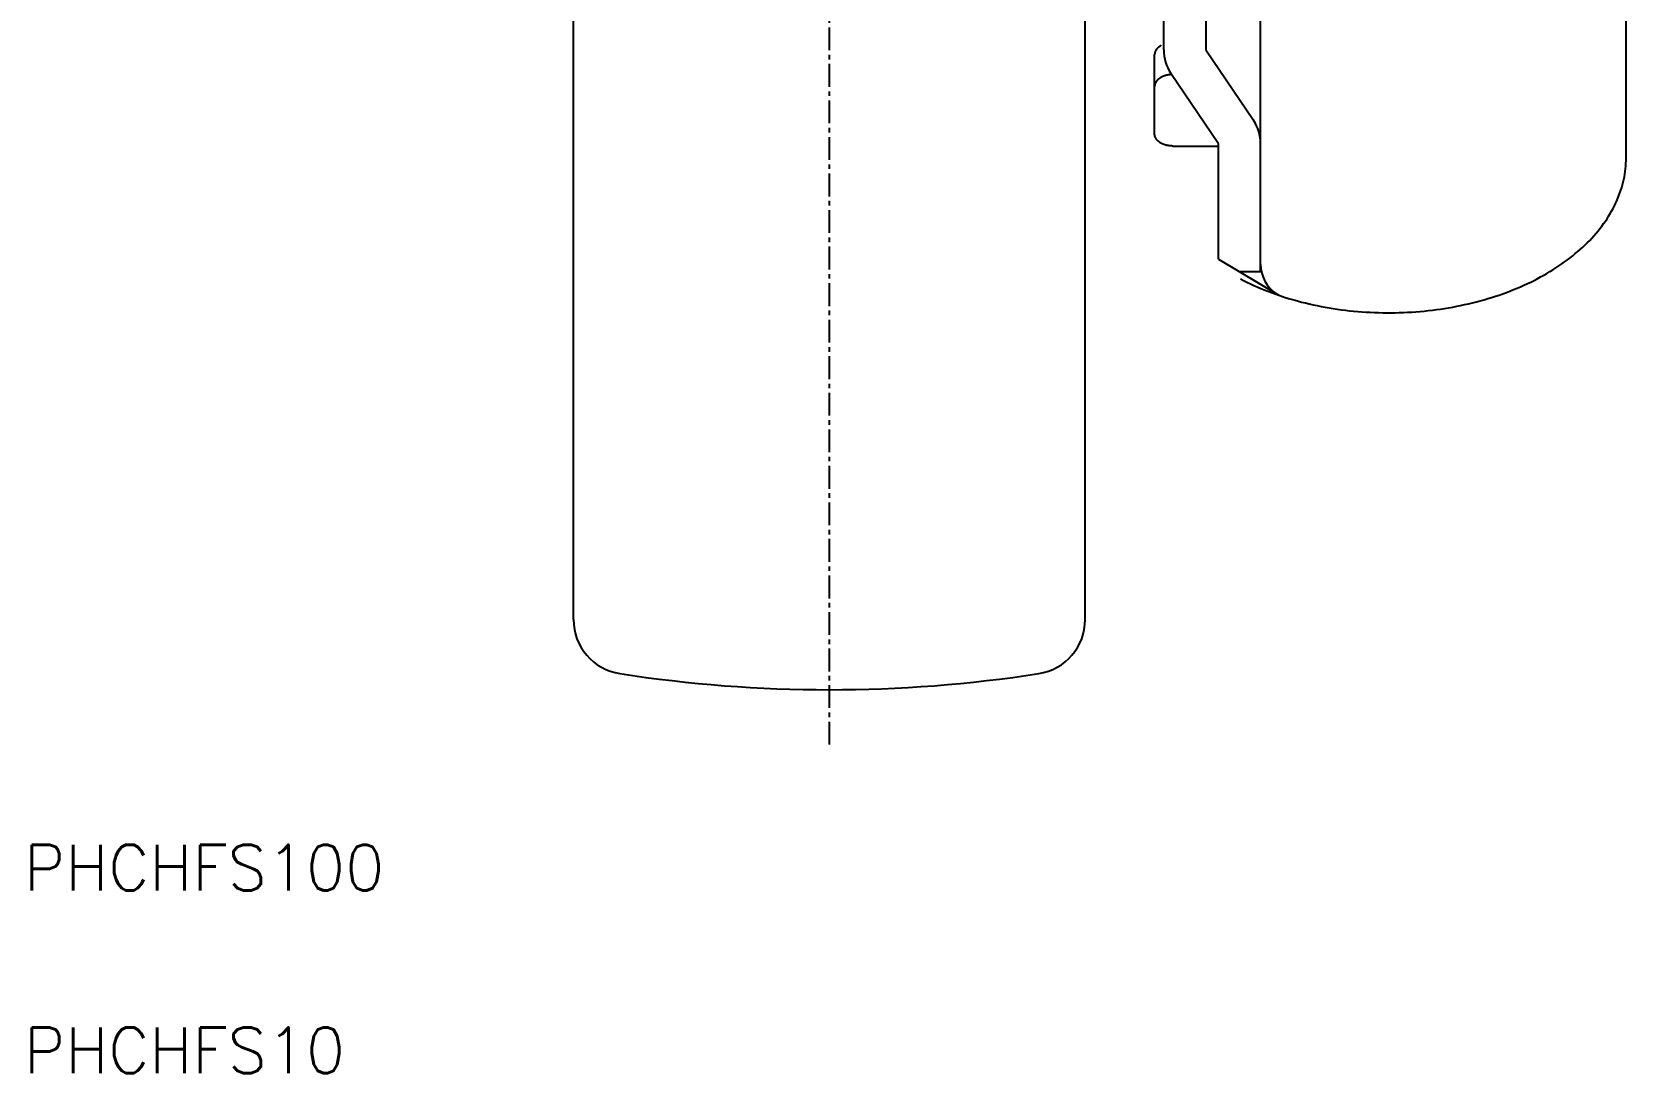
# Model space of a CAD drawing. Extents: x 870 to 1101, y 274 to 562.
# Drawn here: x 870.4 to 957.7, y 273.9 to 330.9 of the extents above; entities that cross this region are included whole.
import ezdxf

# ---------------------------------------------------------------- set-up
doc = ezdxf.new("R2010")
doc.units = 0
doc.linetypes.add('CENTER', pattern=[2, 1.25, -0.25, 0.25, -0.25])
doc.linetypes.add('CENTER2', pattern=[28.575, 19.05, -3.175, 3.175, -3.175])
doc.layers.get('0').update_dxf_attribs({"linetype": 'CONTINUOUS'})
doc.layers.add('CENTER', color=1, linetype='CENTER2')
doc.styles.get("Standard").update_dxf_attribs({"font": 'txt.shx'})

msp = doc.modelspace()

# ---------------------------------------------------------------- linework, layer by layer
at = {"color": 7, "linetype": 'CONTINUOUS'}
for p, q in [((932.351, 329.902), (932.351, 399.127)), ((934.651, 381.76), (934.651, 329.902)), ((900.051, 298.725), (900.051, 344.88)), ((928.051, 298.725), (928.051, 344.88)), ((957.651, 323.986), (957.651, 333.383)), ((937.651, 317.769), (937.651, 333.114)), ((934.651, 329.902), (937.257, 326.046)), ((931.851, 325.29), (931.851, 329.642)), ((935.351, 324.758), (932.746, 328.614)), ((932.851, 324.638), (935.351, 324.638)), ((935.351, 318.442), (935.351, 324.758)), ((935.351, 318.442), (938.651, 316.466)), ((936.475, 317.769), (937.651, 317.769))]:
    msp.add_line(p, q, dxfattribs=at)
for points in [[(932.189, 330.13, 0), (932.184, 330.127, 0), (932.179, 330.124, 0), (932.174, 330.121, 0), (932.169, 330.118, 0), (932.164, 330.115, 0), (932.159, 330.112, 0), (932.155, 330.109, 0), (932.15, 330.106, 0), (932.145, 330.103, 0), (932.141, 330.1, 0), (932.136, 330.097, 0), (932.131, 330.094, 0), (932.127, 330.091, 0), (932.122, 330.088, 0), (932.118, 330.084, 0), (932.113, 330.081, 0), (932.109, 330.078, 0), (932.104, 330.075, 0), (932.1, 330.072, 0), (932.096, 330.068, 0), (932.091, 330.065, 0), (932.087, 330.062, 0), (932.083, 330.059, 0), (932.079, 330.055, 0), (932.074, 330.052, 0), (932.07, 330.049, 0), (932.066, 330.045, 0), (932.062, 330.042, 0), (932.058, 330.038, 0), (932.054, 330.035, 0), (932.05, 330.032, 0), (932.046, 330.028, 0), (932.042, 330.025, 0), (932.038, 330.021, 0), (932.035, 330.018, 0), (932.031, 330.014, 0), (932.027, 330.01, 0), (932.023, 330.007, 0), (932.02, 330.003, 0), (932.016, 330, 0), (932.012, 329.996, 0), (932.009, 329.993, 0), (932.005, 329.989, 0), (932.002, 329.985, 0), (931.998, 329.982, 0), (931.995, 329.978, 0), (931.991, 329.974, 0), (931.988, 329.97, 0), (931.985, 329.967, 0), (931.981, 329.963, 0), (931.978, 329.959, 0), (931.975, 329.955, 0), (931.972, 329.952, 0), (931.969, 329.948, 0), (931.966, 329.944, 0), (931.963, 329.94, 0), (931.96, 329.936, 0), (931.957, 329.933, 0), (931.954, 329.929, 0), (931.951, 329.925, 0), (931.948, 329.921, 0), (931.945, 329.917, 0), (931.942, 329.913, 0), (931.94, 329.909, 0), (931.937, 329.905, 0), (931.934, 329.901, 0), (931.932, 329.897, 0), (931.929, 329.893, 0), (931.927, 329.889, 0), (931.924, 329.885, 0), (931.922, 329.881, 0), (931.919, 329.877, 0), (931.917, 329.873, 0), (931.915, 329.869, 0), (931.912, 329.865, 0), (931.91, 329.861, 0), (931.908, 329.857, 0), (931.906, 329.853, 0), (931.903, 329.849, 0), (931.901, 329.845, 0), (931.899, 329.841, 0), (931.897, 329.837, 0), (931.895, 329.833, 0), (931.893, 329.828, 0), (931.892, 329.824, 0), (931.89, 329.82, 0), (931.888, 329.816, 0), (931.886, 329.812, 0), (931.885, 329.808, 0), (931.883, 329.804, 0), (931.881, 329.799, 0), (931.88, 329.795, 0), (931.878, 329.791, 0), (931.877, 329.787, 0), (931.875, 329.783, 0), (931.874, 329.778, 0), (931.872, 329.774, 0), (931.871, 329.77, 0), (931.87, 329.766, 0), (931.869, 329.761, 0), (931.867, 329.757, 0), (931.866, 329.753, 0), (931.865, 329.749, 0), (931.864, 329.745, 0), (931.863, 329.74, 0), (931.862, 329.736, 0), (931.861, 329.732, 0), (931.86, 329.727, 0), (931.859, 329.723, 0), (931.859, 329.719, 0), (931.858, 329.715, 0), (931.857, 329.71, 0), (931.856, 329.706, 0), (931.856, 329.702, 0), (931.855, 329.697, 0), (931.855, 329.693, 0), (931.854, 329.689, 0), (931.854, 329.685, 0), (931.853, 329.68, 0), (931.853, 329.676, 0), (931.853, 329.672, 0), (931.852, 329.667, 0), (931.852, 329.663, 0), (931.852, 329.659, 0), (931.852, 329.654, 0), (931.852, 329.65, 0), (931.852, 329.646, 0), (931.851, 329.642, 0)], [(932.758, 328.547, 0), (932.746, 328.546, 0), (932.735, 328.545, 0), (932.723, 328.544, 0), (932.712, 328.543, 0), (932.7, 328.542, 0), (932.689, 328.541, 0), (932.678, 328.54, 0), (932.666, 328.538, 0), (932.655, 328.537, 0), (932.644, 328.535, 0), (932.632, 328.534, 0), (932.621, 328.532, 0), (932.61, 328.53, 0), (932.599, 328.528, 0), (932.588, 328.527, 0), (932.576, 328.525, 0), (932.565, 328.522, 0), (932.554, 328.52, 0), (932.543, 328.518, 0), (932.532, 328.516, 0), (932.521, 328.513, 0), (932.511, 328.511, 0), (932.5, 328.508, 0), (932.489, 328.505, 0), (932.478, 328.503, 0), (932.468, 328.5, 0), (932.457, 328.497, 0), (932.446, 328.494, 0), (932.436, 328.491, 0), (932.425, 328.488, 0), (932.415, 328.484, 0), (932.405, 328.481, 0), (932.394, 328.478, 0), (932.384, 328.474, 0), (932.374, 328.471, 0), (932.364, 328.467, 0), (932.354, 328.463, 0), (932.344, 328.459, 0), (932.334, 328.456, 0), (932.324, 328.452, 0), (932.314, 328.448, 0), (932.305, 328.444, 0), (932.295, 328.439, 0), (932.285, 328.435, 0), (932.276, 328.431, 0), (932.267, 328.427, 0), (932.257, 328.422, 0), (932.248, 328.418, 0), (932.239, 328.413, 0), (932.23, 328.408, 0), (932.221, 328.404, 0), (932.212, 328.399, 0), (932.203, 328.394, 0), (932.194, 328.389, 0), (932.186, 328.384, 0), (932.177, 328.379, 0), (932.169, 328.374, 0), (932.16, 328.369, 0), (932.152, 328.364, 0), (932.144, 328.358, 0), (932.136, 328.353, 0), (932.128, 328.348, 0), (932.12, 328.342, 0), (932.112, 328.337, 0), (932.104, 328.331, 0), (932.097, 328.325, 0), (932.089, 328.32, 0), (932.082, 328.314, 0), (932.074, 328.308, 0), (932.067, 328.302, 0), (932.06, 328.296, 0), (932.053, 328.29, 0), (932.046, 328.284, 0), (932.039, 328.278, 0), (932.033, 328.272, 0), (932.026, 328.266, 0), (932.02, 328.26, 0), (932.013, 328.253, 0), (932.007, 328.247, 0), (932.001, 328.241, 0), (931.995, 328.234, 0), (931.989, 328.228, 0), (931.983, 328.221, 0), (931.978, 328.215, 0), (931.972, 328.208, 0), (931.967, 328.201, 0), (931.961, 328.195, 0), (931.956, 328.188, 0), (931.951, 328.181, 0), (931.946, 328.174, 0), (931.941, 328.168, 0), (931.937, 328.161, 0), (931.932, 328.154, 0), (931.927, 328.147, 0), (931.923, 328.14, 0), (931.919, 328.133, 0), (931.915, 328.126, 0), (931.911, 328.119, 0), (931.907, 328.112, 0), (931.903, 328.105, 0), (931.9, 328.097, 0), (931.896, 328.09, 0), (931.893, 328.083, 0), (931.89, 328.076, 0), (931.886, 328.069, 0), (931.884, 328.061, 0), (931.881, 328.054, 0), (931.878, 328.047, 0), (931.875, 328.039, 0), (931.873, 328.032, 0), (931.871, 328.025, 0), (931.868, 328.017, 0), (931.866, 328.01, 0), (931.864, 328.003, 0), (931.863, 327.995, 0), (931.861, 327.988, 0), (931.86, 327.98, 0), (931.858, 327.973, 0), (931.857, 327.965, 0), (931.856, 327.958, 0), (931.855, 327.95, 0), (931.854, 327.943, 0), (931.853, 327.935, 0), (931.853, 327.928, 0), (931.852, 327.92, 0), (931.852, 327.913, 0), (931.852, 327.905, 0), (931.851, 327.898, 0)], [(932.851, 324.638, 0), (932.839, 324.638, 0), (932.827, 324.638, 0), (932.815, 324.638, 0), (932.802, 324.638, 0), (932.79, 324.639, 0), (932.778, 324.639, 0), (932.766, 324.64, 0), (932.753, 324.641, 0), (932.741, 324.642, 0), (932.729, 324.642, 0), (932.717, 324.643, 0), (932.705, 324.645, 0), (932.693, 324.646, 0), (932.681, 324.647, 0), (932.668, 324.649, 0), (932.656, 324.65, 0), (932.644, 324.652, 0), (932.632, 324.653, 0), (932.62, 324.655, 0), (932.609, 324.657, 0), (932.597, 324.659, 0), (932.585, 324.661, 0), (932.573, 324.663, 0), (932.561, 324.666, 0), (932.549, 324.668, 0), (932.538, 324.67, 0), (932.526, 324.673, 0), (932.515, 324.676, 0), (932.503, 324.678, 0), (932.492, 324.681, 0), (932.48, 324.684, 0), (932.469, 324.687, 0), (932.457, 324.69, 0), (932.446, 324.693, 0), (932.435, 324.697, 0), (932.424, 324.7, 0), (932.413, 324.704, 0), (932.402, 324.707, 0), (932.391, 324.711, 0), (932.38, 324.715, 0), (932.369, 324.718, 0), (932.359, 324.722, 0), (932.348, 324.726, 0), (932.337, 324.73, 0), (932.327, 324.734, 0), (932.316, 324.739, 0), (932.306, 324.743, 0), (932.296, 324.747, 0), (932.286, 324.752, 0), (932.276, 324.756, 0), (932.266, 324.761, 0), (932.256, 324.766, 0), (932.246, 324.771, 0), (932.236, 324.776, 0), (932.227, 324.781, 0), (932.217, 324.786, 0), (932.208, 324.791, 0), (932.198, 324.796, 0), (932.189, 324.801, 0), (932.18, 324.806, 0), (932.171, 324.812, 0), (932.162, 324.817, 0), (932.153, 324.823, 0), (932.144, 324.829, 0), (932.136, 324.834, 0), (932.127, 324.84, 0), (932.119, 324.846, 0), (932.111, 324.852, 0), (932.102, 324.858, 0), (932.094, 324.864, 0), (932.086, 324.87, 0), (932.078, 324.876, 0), (932.071, 324.882, 0), (932.063, 324.888, 0), (932.056, 324.895, 0), (932.048, 324.901, 0), (932.041, 324.908, 0), (932.034, 324.914, 0), (932.027, 324.921, 0), (932.02, 324.927, 0), (932.013, 324.934, 0), (932.007, 324.941, 0), (932, 324.948, 0), (931.994, 324.954, 0), (931.988, 324.961, 0), (931.981, 324.968, 0), (931.975, 324.975, 0), (931.97, 324.982, 0), (931.964, 324.989, 0), (931.958, 324.996, 0), (931.953, 325.004, 0), (931.947, 325.011, 0), (931.942, 325.018, 0), (931.937, 325.025, 0), (931.932, 325.033, 0), (931.928, 325.04, 0), (931.923, 325.047, 0), (931.918, 325.055, 0), (931.914, 325.062, 0), (931.91, 325.07, 0), (931.906, 325.077, 0), (931.902, 325.085, 0), (931.898, 325.093, 0), (931.895, 325.1, 0), (931.891, 325.108, 0), (931.888, 325.116, 0), (931.885, 325.123, 0), (931.881, 325.131, 0), (931.879, 325.139, 0), (931.876, 325.147, 0), (931.873, 325.155, 0), (931.871, 325.162, 0), (931.868, 325.17, 0), (931.866, 325.178, 0), (931.864, 325.186, 0), (931.862, 325.194, 0), (931.861, 325.202, 0), (931.859, 325.21, 0), (931.858, 325.218, 0), (931.856, 325.226, 0), (931.855, 325.234, 0), (931.854, 325.242, 0), (931.853, 325.25, 0), (931.853, 325.258, 0), (931.852, 325.266, 0), (931.852, 325.274, 0), (931.852, 325.282, 0), (931.851, 325.29, 0)], [(936.543, 317.36, 0), (936.723, 317.268, 0), (936.905, 317.179, 0), (937.089, 317.091, 0), (937.275, 317.006, 0), (937.464, 316.923, 0), (937.655, 316.841, 0), (937.848, 316.763, 0), (938.044, 316.686, 0), (938.241, 316.612, 0), (938.44, 316.539, 0), (938.641, 316.47, 0), (938.844, 316.402, 0), (939.049, 316.337, 0), (939.256, 316.274, 0), (939.464, 316.213, 0), (939.674, 316.155, 0), (939.885, 316.1, 0), (940.098, 316.046, 0), (940.312, 315.995, 0), (940.527, 315.947, 0), (940.744, 315.901, 0), (940.962, 315.858, 0), (941.181, 315.817, 0), (941.402, 315.778, 0), (941.623, 315.743, 0), (941.845, 315.709, 0), (942.068, 315.678, 0), (942.292, 315.65, 0), (942.516, 315.624, 0), (942.741, 315.601, 0), (942.967, 315.581, 0), (943.193, 315.563, 0), (943.42, 315.547, 0), (943.647, 315.535, 0), (943.874, 315.524, 0), (944.102, 315.517, 0), (944.33, 315.512, 0), (944.558, 315.509, 0), (944.786, 315.51, 0), (945.014, 315.513, 0), (945.241, 315.518, 0), (945.469, 315.526, 0), (945.696, 315.537, 0), (945.923, 315.55, 0), (946.15, 315.566, 0), (946.376, 315.584, 0), (946.602, 315.605, 0), (946.827, 315.629, 0), (947.051, 315.655, 0), (947.275, 315.684, 0), (947.498, 315.715, 0), (947.72, 315.749, 0), (947.941, 315.785, 0), (948.161, 315.824, 0), (948.38, 315.865, 0), (948.597, 315.909, 0), (948.814, 315.955, 0), (949.029, 316.004, 0), (949.243, 316.056, 0), (949.456, 316.109, 0), (949.667, 316.165, 0), (949.876, 316.224, 0), (950.084, 316.285, 0), (950.29, 316.348, 0), (950.495, 316.414, 0), (950.698, 316.482, 0), (950.898, 316.552, 0), (951.097, 316.625, 0), (951.294, 316.699, 0), (951.489, 316.776, 0), (951.682, 316.856, 0), (951.873, 316.937, 0), (952.061, 317.021, 0), (952.247, 317.107, 0), (952.431, 317.194, 0), (952.612, 317.284, 0), (952.791, 317.376, 0), (952.968, 317.471, 0), (953.142, 317.567, 0), (953.313, 317.665, 0), (953.482, 317.765, 0), (953.648, 317.867, 0), (953.811, 317.97, 0), (953.971, 318.076, 0), (954.128, 318.183, 0), (954.283, 318.293, 0), (954.435, 318.404, 0), (954.583, 318.516, 0), (954.729, 318.631, 0), (954.871, 318.747, 0), (955.011, 318.864, 0), (955.147, 318.984, 0), (955.28, 319.104, 0), (955.409, 319.227, 0), (955.535, 319.35, 0), (955.658, 319.475, 0), (955.778, 319.602, 0), (955.894, 319.73, 0), (956.007, 319.859, 0), (956.116, 319.989, 0), (956.222, 320.121, 0), (956.324, 320.254, 0), (956.422, 320.388, 0), (956.517, 320.523, 0), (956.609, 320.659, 0), (956.696, 320.796, 0), (956.78, 320.935, 0), (956.86, 321.074, 0), (956.937, 321.214, 0), (957.009, 321.355, 0), (957.078, 321.496, 0), (957.143, 321.639, 0), (957.204, 321.782, 0), (957.262, 321.926, 0), (957.315, 322.07, 0), (957.365, 322.215, 0), (957.41, 322.361, 0), (957.452, 322.507, 0), (957.49, 322.654, 0), (957.524, 322.8, 0), (957.554, 322.948, 0), (957.58, 323.095, 0), (957.602, 323.243, 0), (957.62, 323.392, 0), (957.634, 323.54, 0), (957.643, 323.688, 0), (957.649, 323.837, 0), (957.651, 323.986, 0)]]:
    msp.add_polyline3d(points, dxfattribs=at)
for centre, radius, start, end in [((934.651, 329.902), 2.3, 180, 214.04891), ((935.351, 324.758), 2.3, 0, 34.04891), ((939.588, 318.161), 1.936, 180, 237.08474), ((903.051, 298.725), 3, 180, 261.21206), ((925.051, 298.725), 3, 278.78794, 0), ((914.051, 369.88), 75, 261.21206, 278.78794)]:
    msp.add_arc(centre, radius, start, end, dxfattribs=at)
at = {"layer": 'CENTER', "color": 1, "linetype": 'CENTER'}
msp.add_line((914.051, 291.88), (914.051, 484.076), dxfattribs=at)

# ---------------------------------------------------------------- texts
at = {"color": 7, "linetype": 'CONTINUOUS'}
for s, p in [('PHCHFS100', (869.985, 283.894)), ('PHCHFS10', (869.985, 273.894))]:
    msp.add_text(s, height=2.5, dxfattribs=at).set_placement(p)

doc.saveas('drawing.dxf')
